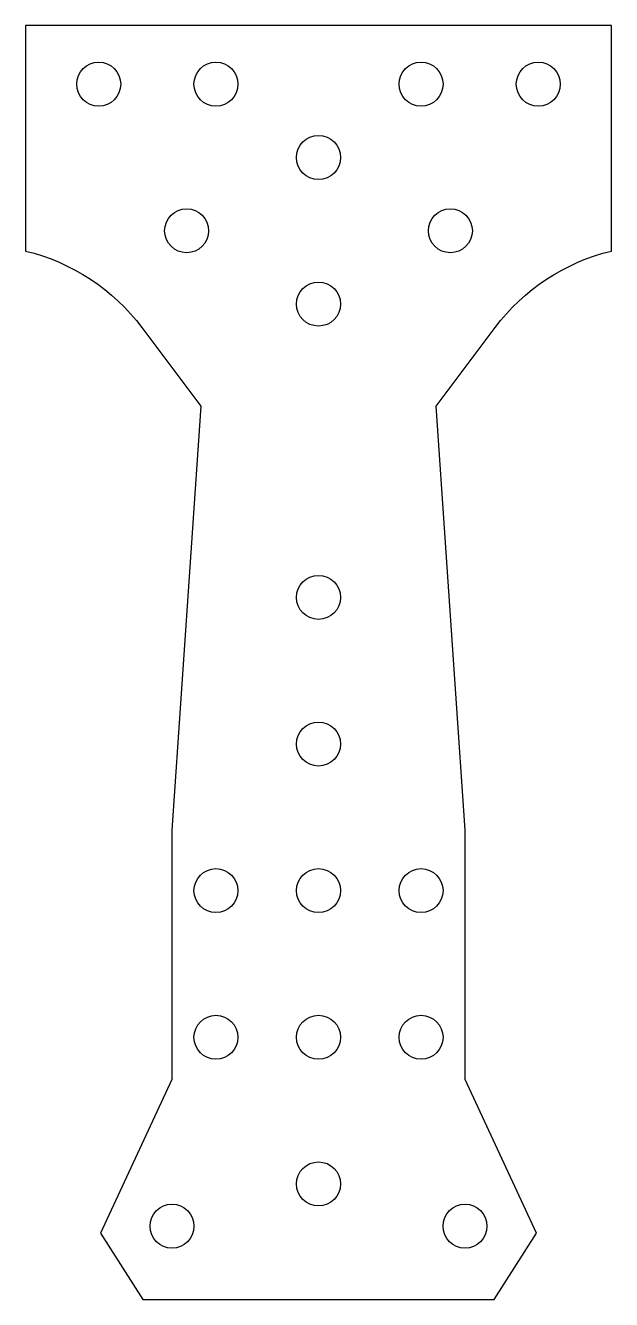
# Model space of a CAD drawing. Header units: millimetres. Extents: x 0 to 40, y 8 to 94.9.
import ezdxf

# ---------------------------------------------------------------- set-up
doc = ezdxf.new("R2010")
doc.units = ezdxf.units.MM

msp = doc.modelspace()

# ---------------------------------------------------------------- linework, layer by layer
msp.add_lwpolyline([(5.114, 12.531), (8, 8), (32, 8), (34.886, 12.531), (30, 23), (30, 40), (28.022, 68.912), (32.05, 74.283, -0.175008), (40, 79.501), (40, 94.883), (0, 94.883), (0, 79.501, -0.175008), (7.95, 74.283), (11.978, 68.912), (10, 40), (10, 23)], format="xyb", close=True)
for centre in [(5, 90.883), (13, 90.883), (27, 90.883), (35, 90.883), (20, 85.883), (11, 80.883), (29, 80.883), (20, 75.883), (20, 55.883), (20, 45.883), (13, 35.883), (20, 35.883), (27, 35.883), (13, 25.883), (20, 25.883), (27, 25.883), (20, 15.883), (10, 13), (30, 13)]:
    msp.add_circle(centre, 1.5)

doc.saveas('drawing.dxf')
